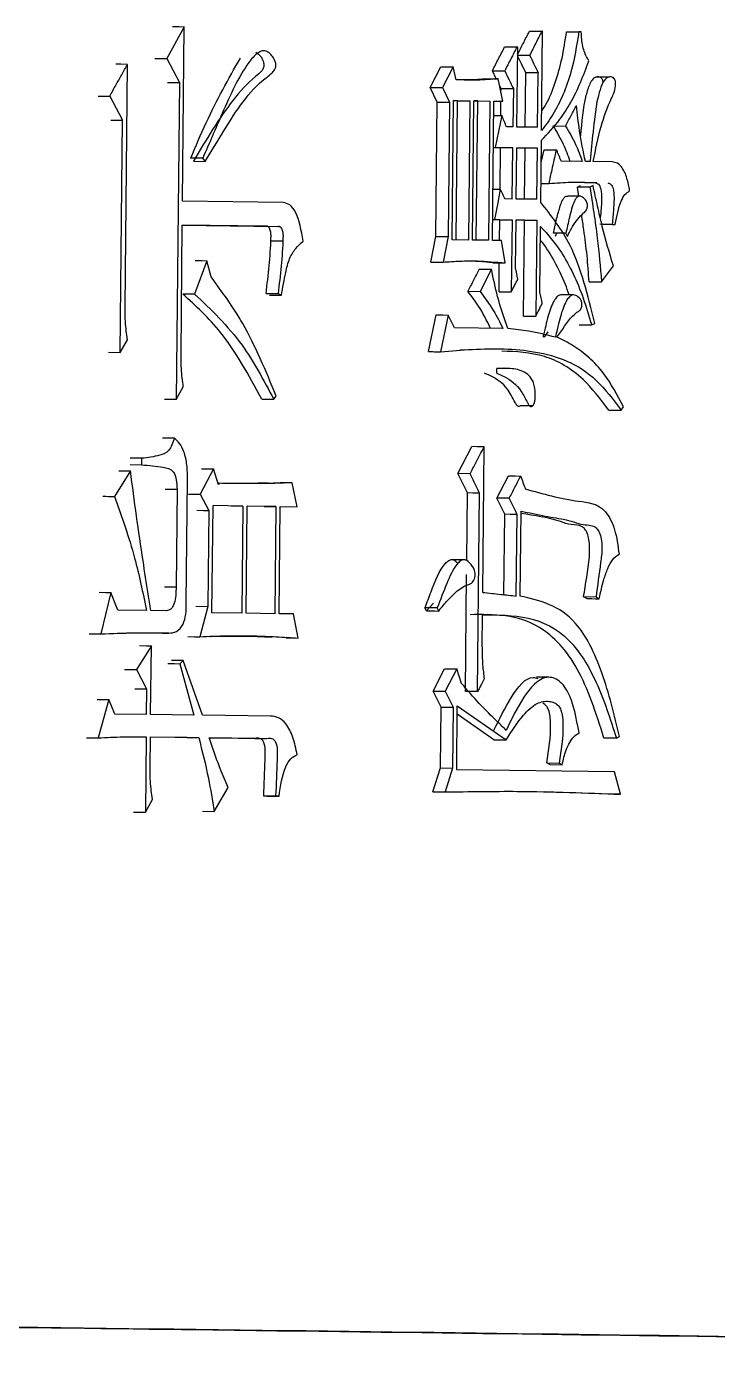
# Model space of a CAD drawing. Header units: millimetres. Extents: x 2344 to 4024, y 1094 to 2282.
# Drawn here: x 2988.58 to 2992.79, y 1241.76 to 1249.85 of the extents above; entities that cross this region are included whole.
import ezdxf

# ---------------------------------------------------------------- set-up
doc = ezdxf.new("R2010")
doc.units = ezdxf.units.MM

msp = doc.modelspace()

# ---------------------------------------------------------------- linework, layer by layer
at = {"color": 7, "linetype": 'Continuous', "lineweight": 25}
for p, q in [((2989.5428, 1249.8471), (2989.4358, 1249.6537)), ((2989.5323, 1248.7859), (2989.5428, 1249.8471)), ((2991.6418, 1249.8195), (2991.7169, 1249.8189)), ((2991.7157, 1249.2152), (2991.7217, 1249.8188)), ((2991.7217, 1249.8188), (2991.7169, 1249.8189)), ((2991.8673, 1249.8165), (2991.9427, 1249.8159)), ((2991.957, 1249.8157), (2991.9427, 1249.8159)), ((2991.491, 1249.7241), (2991.5658, 1249.7235)), ((2991.5707, 1249.7234), (2991.5658, 1249.7235)), ((2991.5658, 1249.2367), (2991.5707, 1249.7234)), ((2989.1829, 1248.1381), (2989.1976, 1249.6178)), ((2989.4358, 1249.6537), (2989.5132, 1249.5067)), ((2991.038, 1249.4769), (2991.1034, 1249.6026)), ((2991.1778, 1249.602), (2991.1123, 1249.4763)), ((2991.1967, 1249.5239), (2991.1778, 1249.602)), ((2989.5132, 1249.5067), (2989.4941, 1247.5791)), ((2991.4403, 1249.5304), (2991.4166, 1249.5791)), ((2991.4798, 1249.3936), (2991.4519, 1249.5303)), ((2991.6167, 1249.2357), (2991.62, 1249.5666)), ((2991.6951, 1249.566), (2991.62, 1249.5666)), ((2991.6918, 1249.235), (2991.6951, 1249.566)), ((2992.1228, 1249.5402), (2992.0466, 1249.5408)), ((2989.0183, 1249.425), (2989.0894, 1249.4244)), ((2989.0894, 1249.4244), (2989.1677, 1249.2774)), ((2991.0816, 1249.3887), (2991.038, 1249.4769)), ((2991.1123, 1249.4763), (2991.1559, 1249.3881)), ((2991.469, 1249.4713), (2991.4603, 1249.4893)), ((2991.4688, 1249.4476), (2991.469, 1249.4713)), ((2991.5439, 1249.4706), (2991.5416, 1249.237)), ((2991.0735, 1248.571), (2991.0816, 1249.3887)), ((2991.1559, 1249.3881), (2991.1478, 1248.5703)), ((2991.1723, 1248.5506), (2991.1807, 1249.3975)), ((2991.1807, 1249.3975), (2991.2791, 1249.3962)), ((2991.2047, 1249.3968), (2991.1807, 1249.3972)), ((2991.1963, 1248.5502), (2991.2047, 1249.3968)), ((2991.2047, 1249.3968), (2991.2791, 1249.3962)), ((2991.2791, 1249.3962), (2991.2707, 1248.5493)), ((2991.2953, 1248.5489), (2991.3037, 1249.3959)), ((2991.3037, 1249.3959), (2991.4017, 1249.3946)), ((2991.3271, 1249.3952), (2991.3037, 1249.3955)), ((2991.3187, 1248.5486), (2991.3271, 1249.3952)), ((2991.3271, 1249.3952), (2991.4017, 1249.3946)), ((2991.4017, 1249.3946), (2991.3933, 1248.5477)), ((2991.4177, 1248.5473), (2991.4261, 1249.3943)), ((2991.4261, 1249.3943), (2991.4798, 1249.3936)), ((2991.4261, 1249.394), (2991.4798, 1249.3936)), ((2991.4674, 1249.3061), (2991.4683, 1249.3937)), ((2989.1537, 1247.8658), (2989.1677, 1249.2774)), ((2991.5416, 1249.237), (2991.5026, 1249.2375)), ((2991.6918, 1249.235), (2991.5658, 1249.2367)), ((2991.7851, 1249.2432), (2991.8604, 1249.2425)), ((2991.4233, 1249.1119), (2991.4331, 1249.1118)), ((2991.4655, 1249.1111), (2991.4233, 1249.1116)), ((2991.4331, 1249.1118), (2991.5403, 1249.1104)), ((2991.4629, 1248.8583), (2991.4655, 1249.1111)), ((2991.5403, 1249.1104), (2991.4655, 1249.1111)), ((2991.5372, 1248.7989), (2991.5403, 1249.1104)), ((2991.5615, 1248.7986), (2991.5646, 1249.1101)), ((2991.5646, 1249.1101), (2991.6905, 1249.1085)), ((2991.6155, 1249.1091), (2991.5646, 1249.1098)), ((2991.6124, 1248.7976), (2991.6155, 1249.1091)), ((2991.6905, 1249.1085), (2991.6155, 1249.1091)), ((2991.6874, 1248.7969), (2991.6905, 1249.1085)), ((2991.7114, 1248.7772), (2991.7152, 1249.1568)), ((2989.6553, 1249.0473), (2989.583, 1249.0479)), ((2989.5985, 1249.0282), (2989.6707, 1249.0276)), ((2991.7138, 1249.021), (2991.7309, 1249.0978)), ((2991.9635, 1249.027), (2991.8342, 1249.0287)), ((2992.0113, 1249.0263), (2991.9826, 1249.0267)), ((2992.1442, 1249.0246), (2992.0304, 1249.0261)), ((2991.9342, 1248.8712), (2991.9533, 1248.8807)), ((2991.9425, 1248.8162), (2991.9342, 1248.8712)), ((2992.0097, 1248.8706), (2991.9342, 1248.8712)), ((2991.9418, 1248.9003), (2991.977, 1248.8994)), ((2991.977, 1248.8997), (2992.0343, 1248.8992)), ((2992.0288, 1248.8801), (2992.0097, 1248.8706)), ((2990.1446, 1248.7781), (2989.5323, 1248.7859)), ((2991.5372, 1248.7989), (2991.4934, 1248.7995)), ((2991.6874, 1248.7969), (2991.5615, 1248.7986)), ((2991.9515, 1248.8162), (2991.8755, 1248.8168)), ((2989.523, 1247.8514), (2989.5309, 1248.6399)), ((2989.5309, 1248.6399), (2990.1123, 1248.6325)), ((2990.0394, 1248.6331), (2989.5309, 1248.6396)), ((2990.04, 1248.6331), (2990.1129, 1248.6324)), ((2991.419, 1248.6738), (2991.4288, 1248.6738)), ((2991.4611, 1248.673), (2991.419, 1248.6735)), ((2991.4288, 1248.6738), (2991.536, 1248.6724)), ((2991.4599, 1248.5468), (2991.4611, 1248.673)), ((2991.4611, 1248.673), (2991.536, 1248.6724)), ((2991.536, 1248.6724), (2991.5316, 1248.2343)), ((2991.5574, 1248.38), (2991.5602, 1248.672)), ((2991.5602, 1248.672), (2991.6862, 1248.6704)), ((2991.6111, 1248.671), (2991.5602, 1248.6717)), ((2991.6053, 1248.0869), (2991.6111, 1248.671)), ((2991.6111, 1248.671), (2991.6862, 1248.6704)), ((2991.6862, 1248.6704), (2991.6804, 1248.0863)), ((2991.706, 1248.232), (2991.7099, 1248.6311)), ((2992.1453, 1248.6448), (2992.0696, 1248.6455)), ((2992.0884, 1248.6452), (2992.1641, 1248.6446)), ((2992.1453, 1248.6448), (2992.1641, 1248.6446)), ((2990.1413, 1248.5422), (2990.0689, 1248.5428)), ((2991.0423, 1248.4156), (2991.0735, 1248.571)), ((2991.0735, 1248.571), (2991.1478, 1248.5703)), ((2991.1478, 1248.5703), (2991.1166, 1248.415)), ((2991.2707, 1248.5493), (2991.1723, 1248.5506)), ((2991.3933, 1248.5477), (2991.2953, 1248.5489)), ((2991.4714, 1248.5466), (2991.4177, 1248.5473)), ((2991.4944, 1248.41), (2991.4714, 1248.5466)), ((2991.8635, 1248.5902), (2991.7882, 1248.5908)), ((2991.8083, 1248.5934), (2991.7975, 1248.5713)), ((2991.8729, 1248.5706), (2991.8635, 1248.5902)), ((2989.6804, 1248.4238), (2989.6053, 1248.2203)), ((2989.7055, 1248.3261), (2989.6804, 1248.4238)), ((2991.4111, 1248.3722), (2991.3413, 1248.2368)), ((2991.4196, 1248.4107), (2991.4944, 1248.41)), ((2991.4568, 1248.2349), (2991.4585, 1248.4103)), ((2992.0801, 1248.2952), (2992.1522, 1248.3916)), ((2989.6053, 1248.2202), (2989.5334, 1248.2208)), ((2990.1134, 1248.2235), (2990.1338, 1248.2135)), ((2991.2667, 1248.2374), (2991.3413, 1248.2368)), ((2991.4568, 1248.2349), (2991.5316, 1248.2343)), ((2991.9097, 1248.2158), (2991.8338, 1248.2164)), ((2991.027, 1247.8706), (2991.0737, 1248.0939)), ((2991.148, 1248.0933), (2991.1013, 1247.8699)), ((2991.1867, 1248.0149), (2991.148, 1248.0933)), ((2991.6053, 1248.0869), (2991.6804, 1248.0863)), ((2991.4807, 1248.011), (2991.1867, 1248.0149)), ((2991.734, 1247.9587), (2991.7562, 1247.9901)), ((2991.9449, 1248.0338), (2992.0204, 1248.0331)), ((2989.1537, 1247.8658), (2989.1969, 1247.9432)), ((2989.0825, 1247.8664), (2989.1537, 1247.8658)), ((2991.3235, 1247.8828), (2991.2189, 1247.8785)), ((2991.4439, 1247.7388), (2991.4442, 1247.7681)), ((2991.4874, 1247.7692), (2991.487, 1247.7692)), ((2989.4941, 1247.5791), (2989.5368, 1247.6565)), ((2990.0136, 1247.5818), (2990.0864, 1247.5812)), ((2990.0865, 1247.5813), (2990.102, 1247.6005)), ((2991.5874, 1247.5428), (2991.663, 1247.5421)), ((2992.1244, 1247.5154), (2992.2002, 1247.5147)), ((2992.2002, 1247.5147), (2992.2146, 1247.534)), ((2989.4096, 1247.3462), (2989.4813, 1247.3456)), ((2991.2067, 1247.1283), (2991.2915, 1247.2927)), ((2991.3574, 1246.4061), (2991.3662, 1247.292)), ((2989.2133, 1247.1832), (2989.2847, 1247.1826)), ((2989.2851, 1247.2216), (2989.2137, 1247.2221)), ((2989.2847, 1247.1826), (2989.2851, 1247.2216)), ((2989.2155, 1247.1445), (2989.1184, 1246.99)), ((2989.5552, 1246.3418), (2989.5627, 1247.0914)), ((2989.72, 1247.1576), (2989.6402, 1247.0028)), ((2989.7503, 1247.0598), (2989.72, 1247.1576)), ((2991.2812, 1247.1276), (2991.2067, 1247.1283)), ((2991.2643, 1247.0107), (2991.2067, 1247.1283)), ((2991.4443, 1246.9791), (2991.5135, 1247.1145)), ((2989.4992, 1247.0337), (2989.4933, 1246.44)), ((2989.6402, 1247.0028), (2989.6914, 1246.9048)), ((2989.7556, 1247.0695), (2989.7473, 1247.0696)), ((2989.7556, 1247.0695), (2989.7503, 1247.0598)), ((2990.045, 1247.0713), (2990.1264, 1247.0741)), ((2990.2287, 1246.9271), (2990.1994, 1247.0735)), ((2991.2602, 1246.6003), (2991.2643, 1247.0107)), ((2991.3269, 1245.8029), (2991.3389, 1247.01)), ((2989.7113, 1246.2814), (2989.7178, 1246.9337)), ((2989.8995, 1246.9313), (2989.7178, 1246.9337)), ((2989.8271, 1246.9319), (2989.8995, 1246.9313)), ((2989.8995, 1246.9313), (2989.893, 1246.2791)), ((2989.9189, 1246.2788), (2989.9253, 1246.931)), ((2990.1005, 1246.9287), (2989.9253, 1246.931)), ((2990.0279, 1246.9294), (2990.1005, 1246.9287)), ((2990.1005, 1246.9287), (2990.0941, 1246.2765)), ((2990.1197, 1246.2762), (2990.1262, 1246.9284)), ((2990.1262, 1246.9284), (2990.2287, 1246.9271)), ((2990.1558, 1246.9277), (2990.2287, 1246.9271)), ((2991.5192, 1246.9785), (2991.4443, 1246.9791)), ((2991.4918, 1246.8811), (2991.4443, 1246.9791)), ((2989.6914, 1246.9048), (2989.6857, 1246.3207)), ((2991.487, 1246.3921), (2991.4918, 1246.8811)), ((2991.5618, 1246.384), (2991.5668, 1246.8805)), ((2991.5861, 1246.3836), (2991.5912, 1246.8996)), ((2991.2365, 1246.6037), (2991.1615, 1246.6043)), ((2991.2523, 1245.8035), (2991.2594, 1246.5147)), ((2989.4216, 1246.4406), (2989.4933, 1246.44)), ((2989.0967, 1246.4061), (2989.0356, 1246.1537)), ((2989.1381, 1246.2985), (2989.0967, 1246.4061)), ((2992.0467, 1246.3776), (2991.9711, 1246.3783)), ((2991.9901, 1246.3682), (2991.9712, 1246.3782)), ((2992.0468, 1246.3776), (2992.0657, 1246.3676)), ((2989.3128, 1246.2962), (2989.1381, 1246.2985)), ((2989.4341, 1246.2947), (2989.3393, 1246.2959)), ((2989.6136, 1246.3213), (2989.6857, 1246.3207)), ((2989.6857, 1246.3207), (2989.6369, 1246.1363)), ((2989.893, 1246.2791), (2989.7113, 1246.2814)), ((2990.0941, 1246.2765), (2989.9189, 1246.2788)), ((2990.2069, 1246.275), (2990.1197, 1246.2762)), ((2990.2361, 1246.1286), (2990.2069, 1246.275)), ((2991.0808, 1246.3124), (2991.0066, 1246.3131)), ((2991.0163, 1246.2934), (2991.0066, 1246.313)), ((2991.0585, 1246.3405), (2991.0163, 1246.2934)), ((2991.0906, 1246.2928), (2991.0809, 1246.3124)), ((2991.3541, 1246.0751), (2991.356, 1246.2698)), ((2989.4485, 1246.1582), (2989.3765, 1246.1588)), ((2990.1632, 1246.1292), (2990.2361, 1246.1286)), ((2989.3424, 1246.0817), (2989.2512, 1245.9368)), ((2989.3383, 1245.6631), (2989.3424, 1246.0817)), ((2989.536, 1245.9916), (2989.5149, 1245.9724)), ((2989.5149, 1245.9724), (2989.6008, 1245.6597)), ((2989.653, 1245.659), (2989.536, 1245.9916)), ((2989.2512, 1245.9368), (2989.3134, 1245.8192)), ((2991.0559, 1245.8061), (2991.1262, 1245.9415)), ((2991.2006, 1245.9408), (2991.1302, 1245.8055)), ((2991.2292, 1245.8528), (2991.2006, 1245.9408)), ((2991.7603, 1245.8898), (2991.6851, 1245.8904)), ((2989.3134, 1245.8192), (2989.3119, 1245.6634)), ((2991.1042, 1245.7081), (2991.0559, 1245.8061)), ((2991.1302, 1245.8055), (2991.1786, 1245.7075)), ((2989.0849, 1245.7539), (2989.0187, 1245.5211)), ((2989.1212, 1245.6658), (2989.0849, 1245.7539)), ((2991.1005, 1245.3382), (2991.1042, 1245.7081)), ((2991.1786, 1245.7075), (2991.1749, 1245.3375)), ((2991.1994, 1245.3275), (2991.2033, 1245.7169)), ((2991.2033, 1245.7169), (2991.4997, 1245.5085)), ((2989.3119, 1245.6634), (2989.1212, 1245.6658)), ((2989.6008, 1245.6597), (2989.3383, 1245.6631)), ((2990.0673, 1245.6537), (2989.653, 1245.659)), ((2991.4249, 1245.5092), (2991.2028, 1245.6655)), ((2989.3105, 1245.5271), (2989.306, 1245.0696)), ((2989.3351, 1245.3418), (2989.3369, 1245.5268)), ((2989.3369, 1245.5268), (2989.6308, 1245.523)), ((2989.5585, 1245.5236), (2989.3369, 1245.5265)), ((2989.5586, 1245.5236), (2989.6308, 1245.523)), ((2989.6934, 1245.5222), (2990.0454, 1245.5177)), ((2989.9726, 1245.5183), (2989.6935, 1245.5219)), ((2989.9726, 1245.5183), (2990.0454, 1245.5177)), ((2991.4249, 1245.5092), (2991.4997, 1245.5085)), ((2992.171, 1245.5191), (2992.1899, 1245.5286)), ((2991.0547, 1245.1927), (2991.1005, 1245.3382)), ((2991.1005, 1245.3382), (2991.1749, 1245.3375)), ((2991.1749, 1245.3375), (2991.1291, 1245.1921)), ((2992.1595, 1245.3148), (2991.1994, 1245.3275)), ((2991.7466, 1245.3686), (2991.8219, 1245.368)), ((2991.7657, 1245.3586), (2991.7466, 1245.3686)), ((2991.7657, 1245.3586), (2991.841, 1245.358)), ((2991.8219, 1245.368), (2991.841, 1245.358)), ((2992.1959, 1245.178), (2992.1595, 1245.3148)), ((2989.306, 1245.0696), (2989.349, 1245.1469)), ((2989.7254, 1245.0739), (2989.8099, 1245.2189)), ((2990.0985, 1245.1665), (2990.0258, 1245.1671)), ((2990.0463, 1245.1668), (2990.119, 1245.1662)), ((2990.119, 1245.1662), (2990.0985, 1245.1665)), ((2992.1201, 1245.1787), (2991.7347, 1245.1926)), ((2989.2346, 1245.0702), (2989.306, 1245.0696)), ((2989.6533, 1245.0745), (2989.7254, 1245.0739))]:
    msp.add_line(p, q, dxfattribs=at)
at = {"color": 7, "linetype": 'Continuous', "lineweight": 25, "flags": 128}
for points in [[(2989.4708, 1249.8477), (2989.5111, 1249.8473), (2989.5428, 1249.8471)], [(2991.5702, 1249.6744), (2991.6099, 1249.6741), (2991.6429, 1249.6738)], [(2989.1976, 1249.6178), (2989.1575, 1249.6181), (2989.1264, 1249.6184)], [(2989.3642, 1249.6543), (2989.4042, 1249.654), (2989.4358, 1249.6537)], [(2991.1034, 1249.6026), (2991.145, 1249.6023), (2991.1778, 1249.602)], [(2989.4415, 1249.5073), (2989.4815, 1249.5069), (2989.5132, 1249.5067)], [(2991.3772, 1249.5309), (2991.419, 1249.5305), (2991.4519, 1249.5303)], [(2991.4166, 1249.5791), (2991.4585, 1249.5787), (2991.4914, 1249.5784)], [(2991.038, 1249.4769), (2991.0796, 1249.4766), (2991.1123, 1249.4763)], [(2991.469, 1249.4713), (2991.5109, 1249.4709), (2991.5439, 1249.4706)], [(2991.0816, 1249.3887), (2991.1232, 1249.3884), (2991.1559, 1249.3881)], [(2989.0965, 1249.278), (2989.1362, 1249.2777), (2989.1677, 1249.2774)], [(2991.4253, 1249.3064), (2991.4412, 1249.3063), (2991.4741, 1249.306)], [(2991.4741, 1249.306), (2991.4536, 1249.2089), (2991.4331, 1249.1118)], [(2989.6707, 1249.0276), (2989.663, 1249.0374), (2989.6553, 1249.0473)], [(2991.7309, 1249.0978), (2991.773, 1249.0975), (2991.8061, 1249.0972)], [(2991.4208, 1248.8587), (2991.4319, 1248.8586), (2991.4648, 1248.8583)], [(2991.4648, 1248.8583), (2991.4468, 1248.766), (2991.4288, 1248.6738)], [(2991.7125, 1248.8937), (2991.7232, 1248.8937), (2991.7608, 1248.8933)], [(2989.6084, 1248.4244), (2989.6486, 1248.4241), (2989.6804, 1248.4238)], [(2991.0423, 1248.4156), (2991.0839, 1248.4152), (2991.1166, 1248.415)], [(2991.3364, 1248.3728), (2991.3738, 1248.3725), (2991.4111, 1248.3722)], [(2991.5712, 1248.3117), (2991.5678, 1248.3287), (2991.5626, 1248.3544), (2991.5574, 1248.38)], [(2992.0045, 1248.2958), (2992.0468, 1248.2955), (2992.0801, 1248.2952)], [(2990.0407, 1248.2241), (2990.0699, 1248.2239), (2990.0917, 1248.2237), (2990.1134, 1248.2235)], [(2990.0611, 1248.2141), (2990.0904, 1248.2139), (2990.1121, 1248.2137), (2990.1338, 1248.2135)], [(2991.7198, 1248.1637), (2991.7163, 1248.1807), (2991.7112, 1248.2064), (2991.706, 1248.232)], [(2991.0737, 1248.0939), (2991.1153, 1248.0935), (2991.148, 1248.0933)], [(2989.4941, 1247.5791), (2989.4538, 1247.5795), (2989.4224, 1247.5797)], [(2991.3662, 1247.292), (2991.3244, 1247.2924), (2991.2915, 1247.2927)], [(2989.1442, 1247.1451), (2989.184, 1247.1448), (2989.2155, 1247.1445)], [(2989.6479, 1247.1582), (2989.6882, 1247.1578), (2989.72, 1247.1576)], [(2991.5135, 1247.1145), (2991.5555, 1247.1141), (2991.5885, 1247.1139)], [(2989.4275, 1247.0343), (2989.4632, 1247.034), (2989.4992, 1247.0337)], [(2989.5683, 1247.0034), (2989.6085, 1247.0031), (2989.6402, 1247.0028)], [(2990.1266, 1247.0741), (2990.1673, 1247.0738), (2990.1994, 1247.0735)], [(2991.3389, 1247.01), (2991.2971, 1247.0104), (2991.2643, 1247.0107)], [(2989.0473, 1246.9906), (2989.0648, 1246.9905), (2989.0827, 1246.9903), (2989.1006, 1246.9902), (2989.1184, 1246.99)], [(2989.6194, 1246.9054), (2989.6596, 1246.9051), (2989.6914, 1246.9048)], [(2991.5668, 1246.8805), (2991.5248, 1246.8808), (2991.4918, 1246.8811)], [(2989.0252, 1246.4067), (2989.0652, 1246.4064), (2989.0967, 1246.4061)], [(2991.9901, 1246.3682), (2992.0211, 1246.368), (2992.0434, 1246.3678), (2992.0657, 1246.3676)], [(2991.0163, 1246.2934), (2991.0422, 1246.2932), (2991.0664, 1246.293), (2991.0906, 1246.2928)], [(2988.9646, 1246.1543), (2989.0042, 1246.154), (2989.0356, 1246.1537)], [(2989.5649, 1246.1369), (2989.6051, 1246.1366), (2989.6369, 1246.1363)], [(2989.2709, 1246.0823), (2989.3108, 1246.0819), (2989.3424, 1246.0817)], [(2989.4431, 1245.973), (2989.4832, 1245.9726), (2989.5149, 1245.9724)], [(2989.536, 1245.9916), (2989.4957, 1245.9919), (2989.4643, 1245.9922)], [(2989.1798, 1245.9374), (2989.2196, 1245.9371), (2989.2512, 1245.9368)], [(2991.1262, 1245.9415), (2991.1679, 1245.9411), (2991.2006, 1245.9408)], [(2989.242, 1245.8198), (2989.2818, 1245.8194), (2989.3134, 1245.8192)], [(2991.0559, 1245.8061), (2991.0975, 1245.8057), (2991.1302, 1245.8055)], [(2991.3269, 1245.8029), (2991.2851, 1245.8032), (2991.2523, 1245.8035)], [(2989.0138, 1245.7545), (2989.0535, 1245.7542), (2989.0849, 1245.7539)], [(2991.1042, 1245.7081), (2991.1458, 1245.7077), (2991.1786, 1245.7075)], [(2988.9477, 1245.5217), (2988.9873, 1245.5214), (2989.0187, 1245.5211)], [(2992.171, 1245.5191), (2992.1404, 1245.5194), (2992.1178, 1245.5196), (2992.0952, 1245.5198)], [(2991.0547, 1245.1927), (2991.0964, 1245.1924), (2991.1291, 1245.1921)], [(2992.1959, 1245.178), (2992.1535, 1245.1784), (2992.1201, 1245.1787)]]:
    msp.add_lwpolyline(points, dxfattribs=at)
at = {"color": 7, "linetype": 'Continuous', "lineweight": 25}
for points, knots in [([(2991.5702, 1249.6789), (2991.5818, 1249.7016), (2991.6057, 1249.7485), (2991.6295, 1249.7953), (2991.6418, 1249.8195)], [0, 0, 0, 0, 0.484093, 1, 1, 1, 1]), ([(2991.7169, 1249.8189), (2991.7046, 1249.7947), (2991.68, 1249.7463), (2991.6553, 1249.698), (2991.6429, 1249.6738)], [0, 0, 0, 0, 0.500002, 1, 1, 1, 1]), ([(2991.9427, 1249.8159), (2991.9291, 1249.7325), (2991.9069, 1249.5961), (2991.8476, 1249.431), (2991.7871, 1249.3104), (2991.7394, 1249.2468), (2991.7157, 1249.2152)], [0, 0, 0, 0, 0.347958, 0.569157, 0.786375, 1, 1, 1, 1]), ([(2991.7169, 1249.3351), (2991.7261, 1249.3487), (2991.7587, 1249.3968), (2991.8002, 1249.5067), (2991.8433, 1249.6539), (2991.8592, 1249.7621), (2991.8673, 1249.8165)], [0, 0, 0, 0, 0.114229, 0.4046, 0.700291, 1, 1, 1, 1]), ([(2992.003, 1249.6399), (2991.994, 1249.6549), (2991.9789, 1249.6799), (2991.9664, 1249.7272), (2991.9592, 1249.7703), (2991.9577, 1249.8005), (2991.957, 1249.8157)], [0, 0, 0, 0, 0.33013, 0.550459, 0.77425, 1, 1, 1, 1]), ([(2989.9788, 1249.6927), (2989.9888, 1249.6849), (2990.0038, 1249.6732), (2990.0185, 1249.6484), (2990.025, 1249.6309), (2990.0271, 1249.6162), (2990.0264, 1249.6046), (2990.0229, 1249.5923), (2990.0078, 1249.5665), (2989.9394, 1249.5189), (2989.837, 1249.4025), (2989.7135, 1249.2235), (2989.6369, 1249.0935), (2989.5985, 1249.0282)], [0, 0, 0, 0, 0.053218, 0.079194, 0.099516, 0.111505, 0.121701, 0.131889, 0.14973, 0.223368, 0.482199, 0.74012, 1, 1, 1, 1]), ([(2989.6707, 1249.0276), (2989.7076, 1249.0895), (2989.8188, 1249.2756), (2989.9462, 1249.4684), (2990.0577, 1249.5489), (2990.0791, 1249.5677), (2990.0931, 1249.5847), (2990.0992, 1249.6029), (2990.1, 1249.6163), (2990.0972, 1249.6326), (2990.0881, 1249.6551), (2990.0705, 1249.6789), (2990.0461, 1249.6977), (2990.0168, 1249.7021), (2989.9778, 1249.6823), (2989.8844, 1249.5703), (2989.7816, 1249.3395), (2989.6943, 1249.1375), (2989.6553, 1249.0473)], [0, 0, 0, 0, 0.13009, 0.391666, 0.416748, 0.434601, 0.452635, 0.458797, 0.465015, 0.472072, 0.483715, 0.505255, 0.528632, 0.550732, 0.577933, 0.629284, 0.834469, 1, 1, 1, 1]), ([(2991.4166, 1249.5791), (2991.429, 1249.6032), (2991.4538, 1249.6516), (2991.4786, 1249.6999), (2991.491, 1249.7241)], [0, 0, 0, 0, 0.5, 1, 1, 1, 1]), ([(2991.5658, 1249.7235), (2991.5534, 1249.6993), (2991.5287, 1249.651), (2991.5038, 1249.6026), (2991.4914, 1249.5784)], [0, 0, 0, 0, 0.5000016, 1, 1, 1, 1]), ([(2991.62, 1249.5666), (2991.6114, 1249.5846), (2991.5947, 1249.619), (2991.5781, 1249.6534), (2991.5701, 1249.6699)], [0, 0, 0, 0, 0.521941, 1, 1, 1, 1]), ([(2991.6429, 1249.6738), (2991.6516, 1249.6558), (2991.669, 1249.6199), (2991.6864, 1249.584), (2991.6951, 1249.566)], [0, 0, 0, 0, 0.500001, 1, 1, 1, 1]), ([(2989.0894, 1249.4244), (2989.1018, 1249.4466), (2989.1261, 1249.4899), (2989.1621, 1249.5544), (2989.1858, 1249.5966), (2989.1976, 1249.6178)], [0, 0, 0, 0, 0.3437, 0.67185, 1, 1, 1, 1]), ([(2989.583, 1249.0479), (2989.613, 1249.12), (2989.7031, 1249.3369), (2989.8114, 1249.5282), (2989.8837, 1249.6559)], [0, 0, 0, 0, 0.332438, 1, 1, 1, 1]), ([(2991.7152, 1249.1568), (2991.7537, 1249.1964), (2991.8177, 1249.2621), (2991.8948, 1249.3858), (2991.9541, 1249.5048), (2991.9866, 1249.5946), (2992.003, 1249.6399)], [0, 0, 0, 0, 0.333406, 0.552638, 0.774905, 1, 1, 1, 1]), ([(2991.4519, 1249.5303), (2991.4096, 1249.5265), (2991.3461, 1249.5209), (2991.2609, 1249.522), (2991.2181, 1249.5233), (2991.1967, 1249.5239)], [0, 0, 0, 0, 0.49944, 0.749697, 1, 1, 1, 1]), ([(2991.2615, 1249.5244), (2991.2399, 1249.524), (2991.2176, 1249.5236), (2991.2027, 1249.5237), (2991.2022, 1249.5237)], [0, 0, 0, 0, 0.9652376, 1, 1, 1, 1]), ([(2991.2599, 1249.5248), (2991.2661, 1249.5248), (2991.3054, 1249.5252), (2991.3444, 1249.5283), (2991.3772, 1249.5309)], [0, 0, 0, 0, 0.159774, 1, 1, 1, 1]), ([(2991.4914, 1249.5784), (2991.5002, 1249.5605), (2991.5177, 1249.5245), (2991.5351, 1249.4886), (2991.5439, 1249.4706)], [0, 0, 0, 0, 0.500001, 1, 1, 1, 1]), ([(2992.0898, 1249.5078), (2992.0896, 1249.5109), (2992.0891, 1249.5175), (2992.0854, 1249.5269), (2992.0784, 1249.536), (2992.0652, 1249.543), (2992.0468, 1249.5431), (2992.0259, 1249.5297), (2992.0034, 1249.4911), (2991.969, 1249.3794), (2991.9595, 1249.2672), (2991.9524, 1249.1833)], [0, 0, 0, 0, 0.017904, 0.038815, 0.065736, 0.110375, 0.185171, 0.261553, 0.343048, 0.508794, 1, 1, 1, 1]), ([(2992.0304, 1249.0261), (2992.0442, 1249.0989), (2992.0706, 1249.2374), (2992.121, 1249.3696), (2992.1566, 1249.4434), (2992.1647, 1249.4753), (2992.1665, 1249.5012), (2992.1653, 1249.5148), (2992.1614, 1249.5258), (2992.1544, 1249.5349), (2992.1416, 1249.5422), (2992.1234, 1249.5427), (2992.1038, 1249.5309), (2992.083, 1249.499), (2992.0476, 1249.3967), (2992.031, 1249.2295), (2992.0161, 1249.0887), (2992.0115, 1249.0284), (2992.0113, 1249.0263)], [0, 0, 0, 0, 0.1887781, 0.3593524, 0.3914401, 0.4311518, 0.4432216, 0.455411, 0.4641829, 0.475322, 0.4936657, 0.5247721, 0.556769, 0.5850575, 0.6450034, 0.8500515, 0.9948616, 1, 1, 1, 1]), ([(2991.8604, 1249.2425), (2991.8662, 1249.2532), (2991.8778, 1249.2746), (2991.9006, 1249.3165), (2991.9175, 1249.3477), (2991.9287, 1249.3682)], [0, 0, 0, 0, 0.255392, 0.510783, 1, 1, 1, 1]), ([(2991.9826, 1249.0267), (2991.9693, 1249.0885), (2991.9454, 1249.1992), (2991.9338, 1249.3164), (2991.9287, 1249.3682)], [0, 0, 0, 0, 0.558432, 1, 1, 1, 1]), ([(2991.5026, 1249.2375), (2991.4979, 1249.2489), (2991.4884, 1249.2718), (2991.4788, 1249.2946), (2991.4741, 1249.306)], [0, 0, 0, 0, 0.500003, 1, 1, 1, 1]), ([(2991.7851, 1249.2432), (2991.8069, 1249.2076), (2991.8463, 1249.1436), (2991.8752, 1249.0634), (2991.8881, 1249.0276)], [0, 0, 0, 0, 0.554777, 1, 1, 1, 1]), ([(2991.8604, 1249.2425), (2991.8822, 1249.207), (2991.9216, 1249.143), (2991.9506, 1249.0627), (2991.9635, 1249.027)], [0, 0, 0, 0, 0.5548355, 1, 1, 1, 1]), ([(2991.7608, 1248.8933), (2991.767, 1248.9212), (2991.7776, 1248.9692), (2991.7927, 1249.0371), (2991.8016, 1249.0772), (2991.8061, 1249.0972)], [0, 0, 0, 0, 0.410767, 0.705383, 1, 1, 1, 1]), ([(2991.8061, 1249.0972), (2991.8084, 1249.0915), (2991.8131, 1249.0801), (2991.8202, 1249.0629), (2991.8272, 1249.0458), (2991.8319, 1249.0344), (2991.8342, 1249.0287)], [0, 0, 0, 0, 0.25, 0.5, 0.75, 1, 1, 1, 1]), ([(2992.2512, 1248.8479), (2992.2464, 1248.8746), (2992.2369, 1248.927), (2992.2107, 1248.9875), (2992.1774, 1249.02), (2992.1552, 1249.0231), (2992.1442, 1249.0246)], [0, 0, 0, 0, 0.292317, 0.575, 0.789234, 1, 1, 1, 1]), ([(2991.4934, 1248.7995), (2991.4886, 1248.8093), (2991.4791, 1248.8289), (2991.4695, 1248.8485), (2991.4648, 1248.8583)], [0, 0, 0, 0, 0.500003, 1, 1, 1, 1]), ([(2991.7608, 1248.8933), (2991.8055, 1248.8966), (2991.8879, 1248.9025), (2991.9851, 1248.9004), (2992.0375, 1248.8991), (2992.0526, 1248.8987)], [0, 0, 0, 0, 0.457706, 0.84342, 1, 1, 1, 1]), ([(2992.0092, 1248.8986), (2992.0206, 1248.8996), (2992.0382, 1248.9011), (2992.059, 1248.892), (2992.0701, 1248.8782), (2992.077, 1248.8587), (2992.0826, 1248.8123), (2992.0785, 1248.7522), (2992.0744, 1248.7032), (2992.0728, 1248.6843)], [0, 0, 0, 0, 0.199132, 0.308656, 0.369937, 0.431514, 0.526942, 0.817286, 1, 1, 1, 1]), ([(2992.0097, 1248.8706), (2992.0176, 1248.8192), (2992.0334, 1248.7163), (2992.0608, 1248.526), (2992.0727, 1248.3841), (2992.0801, 1248.2952)], [0, 0, 0, 0, 0.271776, 0.543583, 1, 1, 1, 1]), ([(2992.1522, 1248.3916), (2992.1287, 1248.4709), (2992.0936, 1248.5895), (2992.0561, 1248.7556), (2992.0379, 1248.8386), (2992.0288, 1248.8801)], [0, 0, 0, 0, 0.502668, 0.751276, 1, 1, 1, 1]), ([(2992.119, 1248.8971), (2992.1252, 1248.8949), (2992.1348, 1248.8914), (2992.1459, 1248.8773), (2992.1527, 1248.8577), (2992.1584, 1248.8108), (2992.1531, 1248.7377), (2992.1479, 1248.6761), (2992.1453, 1248.6448)], [0, 0, 0, 0, 0.118796, 0.185086, 0.251683, 0.35568, 0.673566, 1, 1, 1, 1]), ([(2990.2651, 1248.5429), (2990.2547, 1248.6072), (2990.2403, 1248.6956), (2990.1864, 1248.7682), (2990.1584, 1248.7748), (2990.1446, 1248.7781)], [0, 0, 0, 0, 0.5756193, 0.7910165, 1, 1, 1, 1]), ([(2992.0395, 1248.0426), (2991.9972, 1248.2127), (2991.9227, 1248.5117), (2991.775, 1248.6972), (2991.7114, 1248.7772)], [0, 0, 0, 0, 0.569069, 1, 1, 1, 1]), ([(2991.7882, 1248.5908), (2991.7935, 1248.6165), (2991.8045, 1248.6702), (2991.8222, 1248.7348), (2991.8374, 1248.7816), (2991.8505, 1248.8059), (2991.8636, 1248.817), (2991.8722, 1248.8167), (2991.8756, 1248.8165)], [0, 0, 0, 0, 0.282295, 0.589113, 0.740707, 0.838328, 0.936678, 1, 1, 1, 1]), ([(2991.8729, 1248.5706), (2991.8828, 1248.5912), (2991.9019, 1248.6305), (2991.9353, 1248.6785), (2991.9644, 1248.7095), (2991.9858, 1248.7253), (2991.9926, 1248.7416), (2991.9944, 1248.7529), (2991.9943, 1248.7653), (2991.992, 1248.7779), (2991.9862, 1248.7907), (2991.9721, 1248.8045), (2991.9554, 1248.819), (2991.9373, 1248.8148), (2991.9253, 1248.8041), (2991.9042, 1248.7648), (2991.885, 1248.6898), (2991.8704, 1248.6223), (2991.8635, 1248.5902)], [0, 0, 0, 0, 0.118588, 0.225677, 0.332657, 0.386283, 0.40266, 0.419046, 0.436095, 0.455797, 0.475267, 0.507133, 0.58282, 0.616041, 0.648968, 0.686111, 0.850224, 1, 1, 1, 1]), ([(2992.1641, 1248.6446), (2992.1735, 1248.694), (2992.1864, 1248.7622), (2992.2213, 1248.83), (2992.2413, 1248.842), (2992.2512, 1248.8479)], [0, 0, 0, 0, 0.572884, 0.790335, 1, 1, 1, 1]), ([(2992.0045, 1248.2958), (2992.0009, 1248.3491), (2991.9937, 1248.4556), (2991.9758, 1248.59), (2991.964, 1248.6717), (2991.9596, 1248.7018)], [0, 0, 0, 0, 0.387599, 0.774591, 1, 1, 1, 1]), ([(2990.0405, 1248.2241), (2990.0536, 1248.336), (2990.0679, 1248.4571), (2990.0708, 1248.5907), (2990.0653, 1248.613), (2990.0577, 1248.626), (2990.0513, 1248.632), (2990.045, 1248.6343), (2990.0413, 1248.6333), (2990.0395, 1248.6328)], [0, 0, 0, 0, 0.769783, 0.833948, 0.895696, 0.926984, 0.957397, 0.978389, 1, 1, 1, 1]), ([(2990.1123, 1248.6322), (2990.1142, 1248.6327), (2990.1179, 1248.6337), (2990.1242, 1248.6314), (2990.1306, 1248.6254), (2990.1382, 1248.6124), (2990.1437, 1248.5901), (2990.1408, 1248.4565), (2990.1265, 1248.3354), (2990.1134, 1248.2235)], [0, 0, 0, 0, 0.021638, 0.042655, 0.073096, 0.104402, 0.166156, 0.230312, 1, 1, 1, 1]), ([(2991.7099, 1248.6311), (2991.7536, 1248.5823), (2991.8261, 1248.5013), (2991.9091, 1248.3458), (2991.9709, 1248.1976), (2992.0038, 1248.0882), (2992.0204, 1248.0331)], [0, 0, 0, 0, 0.332557, 0.551994, 0.774648, 1, 1, 1, 1]), ([(2990.1338, 1248.2135), (2990.1419, 1248.2598), (2990.1551, 1248.3356), (2990.1798, 1248.4384), (2990.2199, 1248.5006), (2990.2502, 1248.5289), (2990.2651, 1248.5429)], [0, 0, 0, 0, 0.349841, 0.573546, 0.789002, 1, 1, 1, 1]), ([(2991.8825, 1248.216), (2991.8755, 1248.2375), (2991.8512, 1248.3118), (2991.7951, 1248.4183), (2991.7438, 1248.5083), (2991.7123, 1248.5437), (2991.7091, 1248.5472)], [0, 0, 0, 0, 0.161955, 0.562106, 0.95634, 1, 1, 1, 1]), ([(2991.1166, 1248.415), (2991.1512, 1248.4174), (2991.2204, 1248.4224), (2991.3466, 1248.4235), (2991.4376, 1248.4152), (2991.4944, 1248.41)], [0, 0, 0, 0, 0.272872, 0.545787, 1, 1, 1, 1]), ([(2991.3364, 1248.3728), (2991.3306, 1248.3615), (2991.319, 1248.339), (2991.3016, 1248.3051), (2991.2841, 1248.2713), (2991.2725, 1248.2487), (2991.2667, 1248.2374)], [0, 0, 0, 0, 0.250012, 0.500008, 0.750004, 1, 1, 1, 1]), ([(2991.4196, 1248.4107), (2991.3859, 1248.4144), (2991.3435, 1248.419), (2991.3008, 1248.4202), (2991.292, 1248.4205)], [0, 0, 0, 0, 0.795618, 1, 1, 1, 1]), ([(2991.5099, 1248.0106), (2991.4878, 1248.0745), (2991.448, 1248.189), (2991.4224, 1248.316), (2991.4111, 1248.3722)], [0, 0, 0, 0, 0.557707, 1, 1, 1, 1]), ([(2990.102, 1247.6005), (2990.0383, 1247.7539), (2989.9255, 1248.0256), (2989.7723, 1248.2349), (2989.7055, 1248.3261)], [0, 0, 0, 0, 0.564447, 1, 1, 1, 1]), ([(2991.5316, 1248.2343), (2991.5382, 1248.2472), (2991.5514, 1248.273), (2991.5646, 1248.2988), (2991.5712, 1248.3117)], [0, 0, 0, 0, 0.500001, 1, 1, 1, 1]), ([(2990.0136, 1247.5818), (2989.9348, 1247.7267), (2989.7953, 1247.9829), (2989.6126, 1248.1487), (2989.5331, 1248.2208)], [0, 0, 0, 0, 0.565158, 1, 1, 1, 1]), ([(2989.6053, 1248.2202), (2989.706, 1248.1256), (2989.8876, 1247.9549), (2990.0252, 1247.6964), (2990.0864, 1247.5812)], [0, 0, 0, 0, 0.554405, 1, 1, 1, 1]), ([(2991.406, 1248.0117), (2991.3823, 1248.059), (2991.3403, 1248.143), (2991.289, 1248.2087), (2991.2667, 1248.2374)], [0, 0, 0, 0, 0.563874, 1, 1, 1, 1]), ([(2991.3413, 1248.2368), (2991.3695, 1248.1995), (2991.4203, 1248.1325), (2991.4622, 1248.0484), (2991.4807, 1248.011)], [0, 0, 0, 0, 0.5561672, 1, 1, 1, 1]), ([(2991.8339, 1248.2149), (2991.8306, 1248.2151), (2991.8216, 1248.2156), (2991.8066, 1248.2031), (2991.7804, 1248.166), (2991.7532, 1248.0823), (2991.7351, 1248.005), (2991.725, 1247.9613), (2991.7244, 1247.9588)], [0, 0, 0, 0, 0.05252, 0.145011, 0.254818, 0.582928, 0.976404, 1, 1, 1, 1]), ([(2991.8092, 1247.958), (2991.817, 1247.9689), (2991.856, 1248.0233), (2991.8991, 1248.0931), (2991.9451, 1248.118), (2991.9548, 1248.1284), (2991.959, 1248.1387), (2991.961, 1248.1507), (2991.961, 1248.1633), (2991.9587, 1248.1759), (2991.9529, 1248.189), (2991.9389, 1248.2041), (2991.9202, 1248.2164), (2991.8987, 1248.2156), (2991.8813, 1248.2021), (2991.8546, 1248.1628), (2991.8278, 1248.0794), (2991.8098, 1248.0024), (2991.8002, 1247.9606), (2991.7996, 1247.9581)], [0, 0, 0, 0, 0.0662623, 0.331721, 0.3742041, 0.3904214, 0.406856, 0.4208192, 0.4361618, 0.4528119, 0.469459, 0.4979658, 0.5630005, 0.6023096, 0.6413499, 0.6883173, 0.831974, 0.9902212, 1, 1, 1, 1]), ([(2989.1969, 1247.9432), (2989.192, 1247.979), (2989.1832, 1248.0432), (2989.183, 1248.109), (2989.1829, 1248.1381)], [0, 0, 0, 0, 0.558776, 1, 1, 1, 1]), ([(2991.6804, 1248.0863), (2991.687, 1248.0992), (2991.7001, 1248.125), (2991.7132, 1248.1508), (2991.7198, 1248.1637)], [0, 0, 0, 0, 0.5000011, 1, 1, 1, 1]), ([(2991.7996, 1247.9581), (2991.7461, 1247.972), (2991.6715, 1247.9913), (2991.5744, 1248.0029), (2991.5314, 1248.0081), (2991.5099, 1248.0106)], [0, 0, 0, 0, 0.558949, 0.779467, 1, 1, 1, 1]), ([(2992.0204, 1248.0331), (2992.0236, 1248.0347), (2992.03, 1248.0378), (2992.0363, 1248.041), (2992.0395, 1248.0426)], [0, 0, 0, 0, 0.500636, 1, 1, 1, 1]), ([(2991.1013, 1247.8699), (2991.1661, 1247.8753), (2991.3605, 1247.8912), (2991.6802, 1247.8899), (2991.9991, 1247.7796), (2992.1509, 1247.5796), (2992.2002, 1247.5147)], [0, 0, 0, 0, 0.166744, 0.500104, 0.837788, 1, 1, 1, 1]), ([(2992.2146, 1247.534), (2992.1763, 1247.6058), (2992.1136, 1247.7233), (2992.0055, 1247.8368), (2991.9097, 1247.9105), (2991.8426, 1247.9422), (2991.8092, 1247.958)], [0, 0, 0, 0, 0.34603, 0.566037, 0.783761, 1, 1, 1, 1]), ([(2989.5368, 1247.6565), (2989.532, 1247.6923), (2989.5233, 1247.7565), (2989.5231, 1247.8223), (2989.523, 1247.8514)], [0, 0, 0, 0, 0.558776, 1, 1, 1, 1]), ([(2991.027, 1247.8706), (2991.0332, 1247.8705), (2991.0456, 1247.8704), (2991.0703, 1247.8702), (2991.0889, 1247.8701), (2991.1013, 1247.8699)], [0, 0, 0, 0, 0.2499998, 0.4999998, 1, 1, 1, 1]), ([(2992.1244, 1247.5154), (2992.0737, 1247.5818), (2991.9563, 1247.7353), (2991.7317, 1247.8624), (2991.5609, 1247.87), (2991.474, 1247.8738)], [0, 0, 0, 0, 0.272398, 0.630052, 1, 1, 1, 1]), ([(2991.5875, 1247.5428), (2991.585, 1247.5407), (2991.5801, 1247.5366), (2991.5724, 1247.5371), (2991.5633, 1247.5443), (2991.5426, 1247.584), (2991.5016, 1247.664), (2991.4326, 1247.7114), (2991.3851, 1247.7324), (2991.3692, 1247.7395)], [0, 0, 0, 0, 0.032811, 0.062481, 0.088623, 0.149859, 0.418286, 0.80522, 1, 1, 1, 1]), ([(2991.4439, 1247.7388), (2991.4586, 1247.7324), (2991.5108, 1247.7095), (2991.5804, 1247.661), (2991.6198, 1247.579), (2991.6364, 1247.5473), (2991.6437, 1247.5385), (2991.651, 1247.5359), (2991.6577, 1247.5376), (2991.6642, 1247.5433), (2991.67, 1247.5529), (2991.6752, 1247.5697), (2991.6784, 1247.6019), (2991.6767, 1247.6416), (2991.6681, 1247.6818), (2991.6506, 1247.7144), (2991.6072, 1247.7545), (2991.5351, 1247.7693), (2991.4747, 1247.7693), (2991.4445, 1247.7681), (2991.4442, 1247.7681)], [0, 0, 0, 0, 0.079748, 0.282637, 0.375932, 0.394597, 0.410163, 0.421656, 0.433136, 0.445191, 0.458727, 0.473804, 0.500086, 0.552451, 0.588104, 0.623843, 0.682711, 0.842061, 0.998316, 1, 1, 1, 1]), ([(2989.4813, 1247.3456), (2989.4774, 1247.331), (2989.4698, 1247.3022), (2989.4417, 1247.2569), (2989.3762, 1247.233), (2989.3212, 1247.2261), (2989.2851, 1247.2216)], [0, 0, 0, 0, 0.128343, 0.252808, 0.509044, 1, 1, 1, 1]), ([(2989.5627, 1247.0914), (2989.5622, 1247.1212), (2989.5611, 1247.1803), (2989.5446, 1247.2581), (2989.5161, 1247.3154), (2989.4928, 1247.3357), (2989.4813, 1247.3456)], [0, 0, 0, 0, 0.289328, 0.57376, 0.790215, 1, 1, 1, 1]), ([(2991.2812, 1247.1276), (2991.2927, 1247.1498), (2991.3126, 1247.1883), (2991.3409, 1247.2431), (2991.3577, 1247.2757), (2991.3662, 1247.292)], [0, 0, 0, 0, 0.404353, 0.702176, 1, 1, 1, 1]), ([(2989.2847, 1247.1826), (2989.3278, 1247.1782), (2989.3821, 1247.1727), (2989.4461, 1247.1614), (2989.4797, 1247.1436), (2989.4957, 1247.0898), (2989.498, 1247.0526), (2989.4992, 1247.0337)], [0, 0, 0, 0, 0.4890705, 0.6160768, 0.7426747, 0.8691542, 1, 1, 1, 1]), ([(2989.3393, 1246.2959), (2989.334, 1246.3295), (2989.3183, 1246.4302), (2989.2732, 1246.7114), (2989.2398, 1246.9619), (2989.2155, 1247.1445)], [0, 0, 0, 0, 0.119157, 0.35747, 1, 1, 1, 1]), ([(2991.3389, 1247.01), (2991.3334, 1247.0213), (2991.3224, 1247.0437), (2991.3032, 1247.0829), (2991.2894, 1247.1109), (2991.2812, 1247.1276)], [0, 0, 0, 0, 0.28642, 0.57284, 1, 1, 1, 1]), ([(2991.5192, 1246.9785), (2991.5307, 1247.001), (2991.5538, 1247.0462), (2991.5769, 1247.0913), (2991.5885, 1247.1139)], [0, 0, 0, 0, 0.5, 1, 1, 1, 1]), ([(2991.5885, 1247.1139), (2991.5932, 1247.1008), (2991.6026, 1247.0747), (2991.612, 1247.0486), (2991.6168, 1247.0356)], [0, 0, 0, 0, 0.5, 1, 1, 1, 1]), ([(2990.1994, 1247.0735), (2990.1515, 1247.0715), (2990.0541, 1247.0673), (2989.9061, 1247.0681), (2989.8058, 1247.069), (2989.7556, 1247.0695)], [0, 0, 0, 0, 0.325907, 0.662939, 1, 1, 1, 1]), ([(2990.0541, 1247.0703), (2989.9975, 1247.0696), (2989.9184, 1247.0685), (2989.8119, 1247.069), (2989.7938, 1247.0691), (2989.7877, 1247.0691), (2989.7871, 1247.0691), (2989.7869, 1247.0691)], [0, 0, 0, 0, 0.63593, 0.888146, 0.962838, 0.987958, 1, 1, 1, 1]), ([(2991.6168, 1247.0356), (2991.723, 1247.0057), (2991.8843, 1246.9603), (2992.0864, 1246.9479), (2992.1667, 1246.7901), (2992.18, 1246.69), (2992.1868, 1246.6386)], [0, 0, 0, 0, 0.491714, 0.746407, 0.869814, 1, 1, 1, 1]), ([(2989.1184, 1246.99), (2989.1622, 1246.8672), (2989.2409, 1246.6463), (2989.2907, 1246.4038), (2989.3128, 1246.2962)], [0, 0, 0, 0, 0.556398, 1, 1, 1, 1]), ([(2991.5668, 1246.8805), (2991.5613, 1246.8917), (2991.5507, 1246.9136), (2991.5348, 1246.9463), (2991.5244, 1246.9677), (2991.5192, 1246.9785)], [0, 0, 0, 0, 0.343704, 0.671851, 1, 1, 1, 1]), ([(2991.9711, 1246.3783), (2991.9743, 1246.3984), (2991.9899, 1246.4981), (2992.0127, 1246.6147), (2992.0049, 1246.7273), (2991.9951, 1246.765), (2991.9804, 1246.7926), (2991.9481, 1246.8188), (2991.8962, 1246.8127), (2991.7747, 1246.8597), (2991.6718, 1246.8742), (2991.5911, 1246.8856)], [0, 0, 0, 0, 0.054284, 0.269785, 0.308173, 0.346699, 0.376894, 0.407084, 0.513434, 0.618143, 1, 1, 1, 1]), ([(2991.5912, 1246.8996), (2991.6034, 1246.8974), (2991.6642, 1246.8865), (2991.7653, 1246.8617), (2991.8752, 1246.8501), (2991.9515, 1246.8174), (2992, 1246.8167), (2992.0347, 1246.8097), (2992.0575, 1246.7904), (2992.0723, 1246.7603), (2992.0815, 1246.72), (2992.0847, 1246.66), (2992.069, 1246.5456), (2992.056, 1246.4477), (2992.0467, 1246.3776)], [0, 0, 0, 0, 0.051336, 0.256637, 0.430421, 0.517324, 0.588777, 0.636902, 0.665483, 0.694221, 0.729636, 0.765754, 0.832358, 1, 1, 1, 1]), ([(2991.0066, 1246.313), (2991.0188, 1246.3448), (2991.0557, 1246.4403), (2991.0983, 1246.5539), (2991.1512, 1246.6023), (2991.1734, 1246.6082), (2991.1924, 1246.5985), (2991.2017, 1246.5864), (2991.2057, 1246.5813)], [0, 0, 0, 0, 0.235439, 0.70895, 0.791082, 0.873649, 0.946672, 1, 1, 1, 1]), ([(2991.0906, 1246.2928), (2991.1084, 1246.3149), (2991.1624, 1246.3817), (2991.231, 1246.4457), (2991.2905, 1246.4588), (2991.3045, 1246.4796), (2991.31, 1246.4965), (2991.3121, 1246.5146), (2991.3107, 1246.5316), (2991.3051, 1246.5496), (2991.289, 1246.5752), (2991.2674, 1246.6001), (2991.2411, 1246.607), (2991.2205, 1246.598), (2991.1817, 1246.558), (2991.1362, 1246.4552), (2991.0999, 1246.3617), (2991.0808, 1246.3124)], [0, 0, 0, 0, 0.11061, 0.333674, 0.388222, 0.40634, 0.424432, 0.443271, 0.458128, 0.47296, 0.501623, 0.56832, 0.601909, 0.635256, 0.674016, 0.828382, 1, 1, 1, 1]), ([(2992.0657, 1246.3676), (2992.0744, 1246.407), (2992.0888, 1246.4716), (2992.1172, 1246.552), (2992.1471, 1246.6115), (2992.1737, 1246.6297), (2992.1868, 1246.6386)], [0, 0, 0, 0, 0.349628, 0.572485, 0.789937, 1, 1, 1, 1]), ([(2989.4933, 1246.44), (2989.4921, 1246.4049), (2989.4906, 1246.3608), (2989.4728, 1246.3183), (2989.4573, 1246.2982), (2989.4431, 1246.2961), (2989.4341, 1246.2947)], [0, 0, 0, 0, 0.51743, 0.648617, 0.775842, 1, 1, 1, 1]), ([(2991.3574, 1246.4061), (2991.394, 1246.4022), (2991.4464, 1246.3965), (2991.5145, 1246.3891), (2991.546, 1246.3857), (2991.5618, 1246.384)], [0, 0, 0, 0, 0.535269, 0.767634, 1, 1, 1, 1]), ([(2992.1899, 1245.5286), (2992.158, 1245.6611), (2992.0951, 1245.9214), (2991.9063, 1246.3089), (2991.7062, 1246.3556), (2991.5861, 1246.3836)], [0, 0, 0, 0, 0.292537, 0.575037, 1, 1, 1, 1]), ([(2989.4485, 1246.1582), (2989.4643, 1246.1593), (2989.4962, 1246.1616), (2989.5373, 1246.2045), (2989.5543, 1246.2739), (2989.5549, 1246.319), (2989.5552, 1246.3418)], [0, 0, 0, 0, 0.267162, 0.539705, 0.767176, 1, 1, 1, 1]), ([(2992.0952, 1245.5198), (2992.0474, 1245.6699), (2991.954, 1245.9631), (2991.6627, 1246.2749), (2991.4255, 1246.2721), (2991.2814, 1246.2705)], [0, 0, 0, 0, 0.291982, 0.570154, 1, 1, 1, 1]), ([(2991.356, 1246.2698), (2991.5442, 1246.2688), (2991.8094, 1246.2674), (2992.0596, 1245.8664), (2992.1335, 1245.6362), (2992.171, 1245.5191)], [0, 0, 0, 0, 0.546029, 0.769263, 1, 1, 1, 1]), ([(2989.0356, 1246.1537), (2989.1048, 1246.1567), (2989.2085, 1246.1611), (2989.3459, 1246.1601), (2989.4143, 1246.1588), (2989.4485, 1246.1582)], [0, 0, 0, 0, 0.499854, 0.749917, 1, 1, 1, 1]), ([(2989.135, 1246.158), (2989.1362, 1246.158), (2989.1484, 1246.1581), (2989.2361, 1246.1601), (2989.3175, 1246.1596), (2989.3368, 1246.1594), (2989.3482, 1246.1593)], [0, 0, 0, 0, 0.049747, 0.507827, 0.70795, 1, 1, 1, 1]), ([(2989.6369, 1246.1363), (2989.692, 1246.1387), (2989.8022, 1246.1434), (2989.957, 1246.1427), (2990.1017, 1246.1365), (2990.1913, 1246.1312), (2990.2361, 1246.1286)], [0, 0, 0, 0, 0.27342, 0.546866, 0.773418, 1, 1, 1, 1]), ([(2989.6982, 1246.1387), (2989.6982, 1246.1387), (2989.6982, 1246.1387), (2989.759, 1246.14), (2989.9041, 1246.1421), (2990.0163, 1246.1374), (2990.0744, 1246.1349)], [0, 0, 0, 0, 0.001421, 0.014375, 0.489783, 1, 1, 1, 1]), ([(2991.3541, 1246.0751), (2991.3543, 1246.0382), (2991.3547, 1245.9723), (2991.3631, 1245.9083), (2991.3668, 1245.8802)], [0, 0, 0, 0, 0.56114, 1, 1, 1, 1]), ([(2991.3668, 1245.8802), (2991.3611, 1245.8692), (2991.3516, 1245.8507), (2991.3383, 1245.8249), (2991.3307, 1245.8102), (2991.3269, 1245.8029)], [0, 0, 0, 0, 0.429625, 0.714812, 1, 1, 1, 1]), ([(2991.4255, 1245.5676), (2991.459, 1245.6356), (2991.5246, 1245.7687), (2991.6255, 1245.9016), (2991.6835, 1245.8851), (2991.6929, 1245.8825)], [0, 0, 0, 0, 0.46654, 0.913121, 1, 1, 1, 1]), ([(2991.9434, 1245.5514), (2991.9272, 1245.6408), (2991.9028, 1245.7757), (2991.8167, 1245.8831), (2991.7141, 1245.9025), (2991.5999, 1245.7738), (2991.5339, 1245.6369), (2991.5003, 1245.5669)], [0, 0, 0, 0, 0.250822, 0.378288, 0.502275, 0.745754, 1, 1, 1, 1]), ([(2991.5003, 1245.5669), (2991.4828, 1245.5844), (2991.4284, 1245.6387), (2991.336, 1245.7277), (2991.2649, 1245.8111), (2991.2292, 1245.8528)], [0, 0, 0, 0, 0.1918248, 0.5955483, 1, 1, 1, 1]), ([(2991.4997, 1245.5085), (2991.5336, 1245.5615), (2991.5908, 1245.6509), (2991.6812, 1245.7363), (2991.7479, 1245.7475), (2991.7926, 1245.7373), (2991.8181, 1245.7207), (2991.8342, 1245.6919), (2991.8437, 1245.6534), (2991.8501, 1245.5423), (2991.8344, 1245.4453), (2991.8219, 1245.368)], [0, 0, 0, 0, 0.23714, 0.400338, 0.532608, 0.587589, 0.643045, 0.67499, 0.706806, 0.766264, 1, 1, 1, 1]), ([(2991.7466, 1245.3686), (2991.7593, 1245.4472), (2991.7744, 1245.5404), (2991.7686, 1245.6507), (2991.7605, 1245.6896), (2991.7445, 1245.7187), (2991.7314, 1245.7275), (2991.7238, 1245.7326)], [0, 0, 0, 0, 0.591852, 0.702245, 0.813565, 0.89232, 1, 1, 1, 1]), ([(2990.229, 1245.418), (2990.2218, 1245.4545), (2990.2076, 1245.5263), (2990.1666, 1245.6064), (2990.1166, 1245.6481), (2990.0837, 1245.6519), (2990.0673, 1245.6537)], [0, 0, 0, 0, 0.292618, 0.574744, 0.788936, 1, 1, 1, 1]), ([(2991.841, 1245.358), (2991.848, 1245.3883), (2991.8594, 1245.4378), (2991.8858, 1245.4943), (2991.9126, 1245.5314), (2991.9332, 1245.5447), (2991.9434, 1245.5514)], [0, 0, 0, 0, 0.350403, 0.572048, 0.788227, 1, 1, 1, 1]), ([(2989.0187, 1245.5211), (2989.0696, 1245.5238), (2989.1439, 1245.5277), (2989.2411, 1245.5278), (2989.2874, 1245.5273), (2989.3105, 1245.5271)], [0, 0, 0, 0, 0.5218092, 0.760895, 1, 1, 1, 1]), ([(2989.6308, 1245.523), (2989.6515, 1245.4412), (2989.6887, 1245.2949), (2989.7141, 1245.1416), (2989.7254, 1245.0739)], [0, 0, 0, 0, 0.558796, 1, 1, 1, 1]), ([(2989.8099, 1245.2189), (2989.7932, 1245.2569), (2989.7635, 1245.3243), (2989.7267, 1245.4278), (2989.7045, 1245.4907), (2989.6934, 1245.5222)], [0, 0, 0, 0, 0.392546, 0.696215, 1, 1, 1, 1]), ([(2990.0256, 1245.1671), (2990.0289, 1245.2408), (2990.0331, 1245.3338), (2990.036, 1245.4425), (2990.0302, 1245.5001), (2990.0005, 1245.5225), (2989.9818, 1245.5198), (2989.9726, 1245.5184)], [0, 0, 0, 0, 0.514904, 0.65027, 0.776772, 0.889359, 1, 1, 1, 1]), ([(2990.0454, 1245.5178), (2990.0547, 1245.5192), (2990.0733, 1245.5219), (2990.1031, 1245.4995), (2990.1089, 1245.4419), (2990.106, 1245.3332), (2990.1018, 1245.2402), (2990.0985, 1245.1665)], [0, 0, 0, 0, 0.110762, 0.22344, 0.349922, 0.485247, 1, 1, 1, 1]), ([(2990.119, 1245.1662), (2990.1283, 1245.2294), (2990.1411, 1245.3164), (2990.1885, 1245.3999), (2990.2157, 1245.412), (2990.229, 1245.418)], [0, 0, 0, 0, 0.57428, 0.791181, 1, 1, 1, 1]), ([(2989.349, 1245.1469), (2989.3441, 1245.1828), (2989.3353, 1245.2469), (2989.3352, 1245.3128), (2989.3351, 1245.3418)], [0, 0, 0, 0, 0.558776, 1, 1, 1, 1]), ([(2991.1291, 1245.1921), (2991.2758, 1245.1944), (2991.5301, 1245.1985), (2991.8848, 1245.1906), (2992.0922, 1245.1822), (2992.1959, 1245.178)], [0, 0, 0, 0, 0.405511, 0.702727, 1, 1, 1, 1]), ([(3000.4237, 1241.765), (3000.2869, 1241.7677), (2999.7602, 1241.7782), (2998.3374, 1241.8012), (2995.9952, 1241.8366), (2992.7813, 1241.8812), (2988.6238, 1241.9352), (2983.8251, 1241.9946), (2978.4303, 1242.0586), (2972.529, 1242.1262), (2966.7416, 1242.1906), (2961.2533, 1242.2501), (2956.1828, 1242.3041), (2951.1924, 1242.3563), (2946.3273, 1242.4063), (2943.1884, 1242.4379), (2941.6189, 1242.4537)], [0, 0, 0, 0, 0.023795, 0.091687, 0.159576, 0.247837, 0.33638, 0.424641, 0.512896, 0.601432, 0.689686, 0.754843, 0.819999, 0.885154, 0.942575, 1, 1, 1, 1]), ([(2996.8319, 1241.8202), (2996.7993, 1241.8208), (2995.9677, 1241.8341), (2993.6415, 1241.8665), (2990.1787, 1241.913), (2986.4967, 1241.9596), (2982.8798, 1242.0039), (2978.9459, 1242.0506), (2974.2438, 1242.1051), (2968.6523, 1242.1679), (2963.3906, 1242.2258), (2960.092, 1242.2608), (2959.0724, 1242.2716)], [0, 0, 0, 0, 0.0054964, 0.1404859, 0.2750427, 0.3743048, 0.4735667, 0.5728275, 0.6720889, 0.8058188, 0.9399768, 1, 1, 1, 1])]:
    msp.add_open_spline(points, degree=3, knots=knots, dxfattribs=at)

doc.saveas('drawing.dxf')
